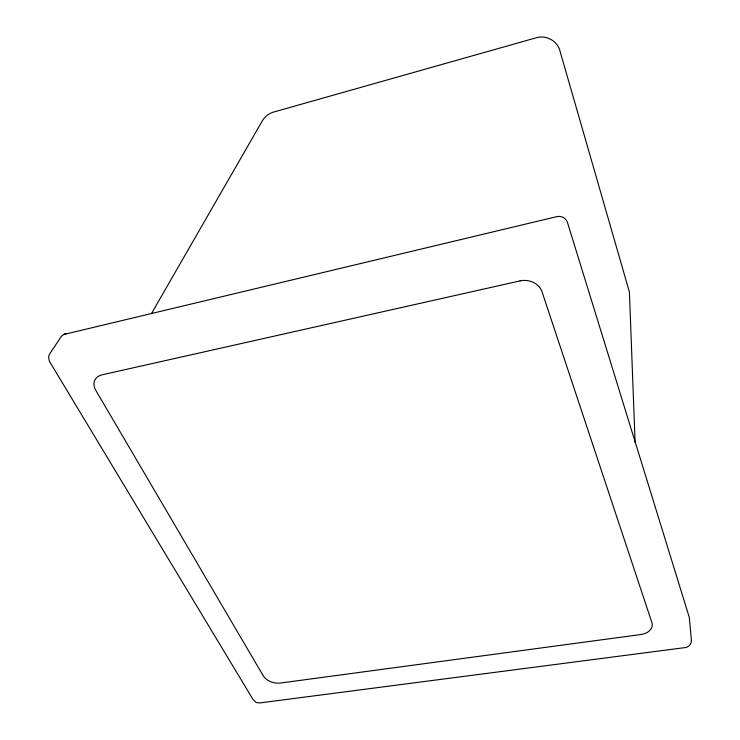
<?xml version="1.0" encoding="UTF-8"?>
<svg xmlns="http://www.w3.org/2000/svg" width="740" height="740" viewBox="0 0 740 740"><rect width="100%" height="100%" fill="white"/><g stroke="black" fill="none" stroke-linecap="round" stroke-linejoin="round"><path stroke-width="1.11" d="M151.783 313.02L261.812 121.739C264.125 117.401 268.019 113.877 272.709 112.314L536.398 37.731C546.49 34.734 558.034 41.246 560.162 51.68L629.407 292.041L635.096 442.344M63.427 334.582L61.263 336.515L49.377 354.386L48.572 357.18L49.469 361.37L253.034 699.513L256.142 702.463L259.611 702.963L685.416 647.555C688.82 647.112 691.512 643.911 691.428 640.479L689.301 617.419L567.349 222.13C565.915 218.087 561.299 215.544 557.118 216.561L63.427 334.582L64.658 334.101M64.972 333.981L66.036 333.555M520.026 280.904L102.166 374.801A16.169 11.831 25.7 0 0 95.756 390.285L263.274 675.833A13.422 8.677 14.7 0 0 280.479 683.029L640.757 634.55A14.911 10.231 2.7 0 0 651.894 622.571L542.004 291.717A17.658 14.911 5.2 0 0 520.026 280.904"/></g></svg>
